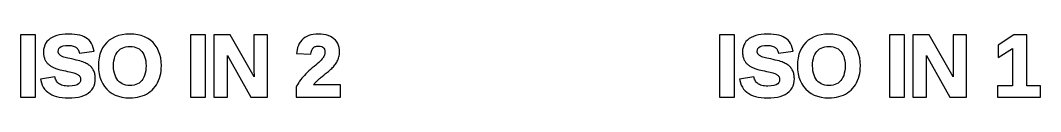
# Model space of a CAD drawing. Header units: metres. Extents: x 53.9 to 138.5, y -10.3 to -7.7.
# Drawn here: x 53.93 to 94.65, y -10.25 to -7.69 of the extents above; entities that cross this region are included whole.
import ezdxf

# ---------------------------------------------------------------- set-up
doc = ezdxf.new("R2010")
doc.units = ezdxf.units.M

msp = doc.modelspace()

# ---------------------------------------------------------------- linework, layer by layer
for p, q in [((54.5313, -7.72849), (53.9312, -7.72849)), ((53.9312, -7.72849), (53.9312, -10.2172)), ((54.5313, -10.2172), (54.5313, -7.72849)), ((55.4866, -7.72545), (55.3813, -7.75105)), ((55.6005, -7.70729), (55.4866, -7.72545)), ((55.7229, -7.69647), (55.6005, -7.70729)), ((55.8539, -7.69287), (55.7229, -7.69647)), ((55.9789, -7.69577), (55.8539, -7.69287)), ((56.095, -7.7045), (55.9789, -7.69577)), ((56.2026, -7.71913), (56.095, -7.7045)), ((56.3016, -7.73976), (56.2026, -7.71913)), ((57.9871, -7.71999), (57.845, -7.7541)), ((58.1389, -7.6996), (57.9871, -7.71999)), ((58.3005, -7.69284), (58.1389, -7.6996)), ((58.4621, -7.69969), (58.3005, -7.69284)), ((58.614, -7.72028), (58.4621, -7.69969)), ((58.7562, -7.75475), (58.614, -7.72028)), ((61.3147, -7.72849), (60.7145, -7.72849)), ((60.7145, -7.72849), (60.7145, -10.2172)), ((61.3147, -10.2172), (61.3147, -7.72849)), ((62.307, -7.72849), (61.6566, -7.72849)), ((61.6566, -7.72849), (61.6566, -10.2172)), ((63.2625, -9.40622), (62.307, -7.72849)), ((63.7978, -7.72849), (63.2536, -7.72849)), ((63.2536, -7.72849), (63.2536, -9.16722)), ((63.7978, -10.2172), (63.7978, -7.72849)), ((65.5282, -7.72647), (65.4426, -7.75293)), ((65.6196, -7.70773), (65.5282, -7.72647)), ((65.7168, -7.69656), (65.6196, -7.70773)), ((65.8196, -7.69286), (65.7168, -7.69656)), ((65.93, -7.69658), (65.8196, -7.69286)), ((66.0334, -7.70781), (65.93, -7.69658)), ((66.1299, -7.72667), (66.0334, -7.70781)), ((66.2196, -7.75331), (66.1299, -7.72667)), ((82.4313, -7.72849), (81.8312, -7.72849)), ((81.8312, -7.72849), (81.8312, -10.2172)), ((82.4313, -10.2172), (82.4313, -7.72849)), ((83.3866, -7.72545), (83.2813, -7.75105)), ((83.5005, -7.70729), (83.3866, -7.72545)), ((83.6229, -7.69647), (83.5005, -7.70729)), ((83.7539, -7.69287), (83.6229, -7.69647)), ((83.8789, -7.69577), (83.7539, -7.69287)), ((83.995, -7.7045), (83.8789, -7.69577)), ((84.1026, -7.71913), (83.995, -7.7045)), ((84.2016, -7.73976), (84.1026, -7.71913)), ((85.8871, -7.71999), (85.745, -7.7541)), ((86.0389, -7.6996), (85.8871, -7.71999)), ((86.2005, -7.69284), (86.0389, -7.6996)), ((86.3621, -7.69969), (86.2005, -7.69284)), ((86.514, -7.72028), (86.3621, -7.69969)), ((86.6562, -7.75475), (86.514, -7.72028)), ((89.2147, -7.72849), (88.6145, -7.72849)), ((88.6145, -7.72849), (88.6145, -10.2172)), ((89.2147, -10.2172), (89.2147, -7.72849)), ((90.207, -7.72849), (89.5566, -7.72849)), ((89.5566, -7.72849), (89.5566, -10.2172)), ((91.1624, -9.40622), (90.207, -7.72849)), ((91.6978, -7.72849), (91.1536, -7.72849)), ((91.1536, -7.72849), (91.1536, -9.16722)), ((91.6978, -10.2172), (91.6978, -7.72849)), ((93.5862, -7.72849), (92.9526, -8.13956)), ((94.102, -7.72849), (93.5862, -7.72849)), ((94.102, -9.76285), (94.102, -7.72849)), ((54.9012, -8.1424), (54.8742, -8.22607)), ((54.9392, -8.06497), (54.9012, -8.1424)), ((54.9881, -7.99423), (54.9392, -8.06497)), ((55.0475, -7.93056), (54.9881, -7.99423)), ((55.1173, -7.87408), (55.0475, -7.93056)), ((55.1965, -7.82523), (55.1173, -7.87408)), ((55.2846, -7.78424), (55.1965, -7.82523)), ((55.3813, -7.75105), (55.2846, -7.78424)), ((56.3922, -7.76657), (56.3016, -7.73976)), ((56.4742, -7.79973), (56.3922, -7.76657)), ((56.5477, -7.83946), (56.4742, -7.79973)), ((56.6134, -7.88666), (56.5477, -7.83946)), ((56.6722, -7.942), (56.6134, -7.88666)), ((56.7238, -8.0052), (56.6722, -7.942)), ((56.7681, -8.07597), (56.7238, -8.0052)), ((56.8051, -8.15405), (56.7681, -8.07597)), ((57.2894, -8.13181), (57.2144, -8.24461)), ((57.3782, -8.02979), (57.2894, -8.13181)), ((57.4792, -7.94003), (57.3782, -8.02979)), ((57.5908, -7.86411), (57.4792, -7.94003)), ((57.7129, -7.80212), (57.5908, -7.86411)), ((57.845, -7.7541), (57.7129, -7.80212)), ((58.8885, -7.8033), (58.7562, -7.75475)), ((59.0107, -7.86592), (58.8885, -7.8033)), ((59.1226, -7.94264), (59.0107, -7.86592)), ((59.2237, -8.03326), (59.1226, -7.94264)), ((59.3126, -8.136), (59.2237, -8.03326)), ((59.3878, -8.24908), (59.3126, -8.136)), ((65.0633, -8.07158), (65.0254, -8.14897)), ((65.1088, -8.00066), (65.0633, -8.07158)), ((65.1617, -7.93646), (65.1088, -8.00066)), ((65.2221, -7.87918), (65.1617, -7.93646)), ((65.2893, -7.82927), (65.2221, -7.87918)), ((65.3629, -7.78717), (65.2893, -7.82927)), ((65.4426, -7.75293), (65.3629, -7.78717)), ((66.3022, -7.78786), (66.2196, -7.75331)), ((66.3776, -7.83046), (66.3022, -7.78786)), ((66.4456, -7.88107), (66.3776, -7.83046)), ((66.5052, -7.93896), (66.4456, -7.88107)), ((66.5558, -8.00339), (66.5052, -7.93896)), ((66.5972, -8.07413), (66.5558, -8.00339)), ((66.6293, -8.15085), (66.5972, -8.07413)), ((82.8012, -8.1424), (82.7742, -8.22607)), ((82.8392, -8.06497), (82.8012, -8.1424)), ((82.888, -7.99423), (82.8392, -8.06497)), ((82.9475, -7.93056), (82.888, -7.99423)), ((83.0173, -7.87408), (82.9475, -7.93056)), ((83.0965, -7.82523), (83.0173, -7.87408)), ((83.1846, -7.78424), (83.0965, -7.82523)), ((83.2813, -7.75105), (83.1846, -7.78424)), ((84.2922, -7.76657), (84.2016, -7.73976)), ((84.3742, -7.79973), (84.2922, -7.76657)), ((84.4477, -7.83946), (84.3742, -7.79973)), ((84.5134, -7.88666), (84.4477, -7.83946)), ((84.5722, -7.942), (84.5134, -7.88666)), ((84.6238, -8.0052), (84.5722, -7.942)), ((84.6681, -8.07597), (84.6238, -8.0052)), ((84.7051, -8.15405), (84.6681, -8.07597)), ((85.1894, -8.13181), (85.1144, -8.24461)), ((85.2782, -8.02979), (85.1894, -8.13181)), ((85.3792, -7.94003), (85.2782, -8.02979)), ((85.4908, -7.86411), (85.3792, -7.94003)), ((85.6129, -7.80212), (85.4908, -7.86411)), ((85.745, -7.7541), (85.6129, -7.80212)), ((86.7885, -7.8033), (86.6562, -7.75475)), ((86.9107, -7.86592), (86.7885, -7.8033)), ((87.0226, -7.94264), (86.9107, -7.86592)), ((87.1237, -8.03326), (87.0226, -7.94264)), ((87.2126, -8.136), (87.1237, -8.03326)), ((87.2878, -8.24908), (87.2126, -8.136)), ((92.9526, -8.13956), (92.9526, -8.63156)), ((54.8582, -8.31561), (54.8529, -8.40993)), ((54.8529, -8.40993), (54.8537, -8.44852)), ((54.8537, -8.44852), (54.8558, -8.48514)), ((54.8558, -8.48514), (54.8594, -8.52068)), ((54.8742, -8.22607), (54.8582, -8.31561)), ((54.8594, -8.52068), (54.8645, -8.55518)), ((55.4396, -8.38414), (55.4475, -8.31978)), ((55.4404, -8.40399), (55.4396, -8.38414)), ((55.4428, -8.4243), (55.4404, -8.40399)), ((55.4468, -8.44299), (55.4428, -8.4243)), ((55.4521, -8.45992), (55.4468, -8.44299)), ((55.4475, -8.31978), (55.4693, -8.26976)), ((55.459, -8.47552), (55.4521, -8.45992)), ((55.4671, -8.48982), (55.459, -8.47552)), ((55.4769, -8.50328), (55.4671, -8.48982)), ((55.4693, -8.26976), (55.5056, -8.22878)), ((55.4885, -8.51637), (55.4769, -8.50328)), ((55.5024, -8.52957), (55.4885, -8.51637)), ((55.5179, -8.54224), (55.5024, -8.52957)), ((55.5056, -8.22878), (55.5597, -8.19489)), ((55.5359, -8.55492), (55.5179, -8.54224)), ((55.5597, -8.19489), (55.6338, -8.16905)), ((55.6338, -8.16905), (55.7288, -8.15282)), ((55.7288, -8.15282), (55.8443, -8.14725)), ((55.8443, -8.14725), (55.9003, -8.14877)), ((55.9003, -8.14877), (55.9516, -8.15323)), ((55.9516, -8.15323), (55.9991, -8.16064)), ((55.9991, -8.16064), (56.0419, -8.17082)), ((56.0419, -8.17082), (56.0802, -8.18362)), ((56.0802, -8.18362), (56.114, -8.19891)), ((56.114, -8.19891), (56.1438, -8.21671)), ((56.1438, -8.21671), (56.1703, -8.237)), ((56.1703, -8.237), (56.1942, -8.26004)), ((56.1942, -8.26004), (56.2156, -8.28586)), ((56.2156, -8.28586), (56.2341, -8.3143)), ((56.2341, -8.3143), (56.2504, -8.3461)), ((56.2504, -8.3461), (56.264, -8.38098)), ((56.264, -8.38098), (56.2875, -8.46286)), ((56.2875, -8.46286), (56.8704, -8.38336)), ((56.8348, -8.23923), (56.8051, -8.15405)), ((56.8704, -8.38336), (56.8348, -8.23923)), ((57.1056, -8.50148), (57.0719, -8.64505)), ((57.1531, -8.36794), (57.1056, -8.50148)), ((57.2144, -8.24461), (57.1531, -8.36794)), ((57.7055, -8.58937), (57.737, -8.51462)), ((57.737, -8.51462), (57.7752, -8.44708)), ((57.7752, -8.44708), (57.8201, -8.38632)), ((57.8201, -8.38632), (57.8709, -8.33331)), ((57.8709, -8.33331), (57.9271, -8.28873)), ((57.9271, -8.28873), (57.9892, -8.25211)), ((57.9892, -8.25211), (58.0572, -8.22359)), ((58.0572, -8.22359), (58.1316, -8.20299)), ((58.1316, -8.20299), (58.2128, -8.19049)), ((58.2128, -8.19049), (58.3004, -8.18628)), ((58.3004, -8.18628), (58.3868, -8.19052)), ((58.3868, -8.19052), (58.4666, -8.20306)), ((58.4666, -8.20306), (58.5401, -8.2238)), ((58.5401, -8.2238), (58.6073, -8.25253)), ((58.6073, -8.25253), (58.6689, -8.28938)), ((58.6689, -8.28938), (58.725, -8.33443)), ((58.725, -8.33443), (58.7757, -8.38786)), ((58.7757, -8.38786), (58.8206, -8.44907)), ((58.8206, -8.44907), (58.8589, -8.517)), ((58.8589, -8.517), (58.8904, -8.59151)), ((59.4493, -8.37228), (59.3878, -8.24908)), ((59.4969, -8.50533), (59.4493, -8.37228)), ((59.5307, -8.64799), (59.4969, -8.50533)), ((64.972, -8.32243), (64.9476, -8.47121)), ((64.9476, -8.47121), (65.5273, -8.50397)), ((64.995, -8.23262), (64.972, -8.32243)), ((65.0254, -8.14897), (64.995, -8.23262)), ((65.5273, -8.50397), (65.5426, -8.4166)), ((65.5426, -8.4166), (65.552, -8.37807)), ((65.552, -8.37807), (65.5634, -8.34319)), ((65.5634, -8.34319), (65.5765, -8.31206)), ((65.5765, -8.31206), (65.5913, -8.28468)), ((65.5913, -8.28468), (65.6078, -8.26068)), ((65.6078, -8.26068), (65.6256, -8.24008)), ((65.6256, -8.24008), (65.6452, -8.22261)), ((65.6452, -8.22261), (65.667, -8.20793)), ((65.667, -8.20793), (65.6918, -8.19559)), ((65.6918, -8.19559), (65.7195, -8.18585)), ((65.7195, -8.18585), (65.7507, -8.17863)), ((65.7507, -8.17863), (65.7852, -8.17419)), ((65.7852, -8.17419), (65.8222, -8.17273)), ((65.8222, -8.17273), (65.8978, -8.1785)), ((65.8978, -8.1785), (65.9577, -8.19478)), ((65.9577, -8.19478), (66.004, -8.22034)), ((66.004, -8.22034), (66.0389, -8.255)), ((66.0389, -8.255), (66.0645, -8.3009)), ((66.0707, -8.52864), (66.058, -8.56137)), ((66.0645, -8.3009), (66.0808, -8.36043)), ((66.0796, -8.49675), (66.0707, -8.52864)), ((66.0849, -8.46552), (66.0796, -8.49675)), ((66.0808, -8.36043), (66.0866, -8.43507)), ((66.0866, -8.43507), (66.0849, -8.46552)), ((66.652, -8.23326), (66.6293, -8.15085)), ((66.6655, -8.32108), (66.652, -8.23326)), ((66.6569, -8.56125), (66.6641, -8.51346)), ((66.6641, -8.51346), (66.6685, -8.46445)), ((66.6699, -8.41376), (66.6655, -8.32108)), ((66.6685, -8.46445), (66.6699, -8.41376)), ((82.7582, -8.31561), (82.7529, -8.40993)), ((82.7529, -8.40993), (82.7537, -8.44852)), ((82.7537, -8.44852), (82.7558, -8.48514)), ((82.7558, -8.48514), (82.7594, -8.52068)), ((82.7742, -8.22607), (82.7582, -8.31561)), ((82.7594, -8.52068), (82.7645, -8.55518)), ((83.3396, -8.38414), (83.3475, -8.31978)), ((83.3404, -8.40399), (83.3396, -8.38414)), ((83.3428, -8.4243), (83.3404, -8.40399)), ((83.3468, -8.44299), (83.3428, -8.4243)), ((83.3521, -8.45992), (83.3468, -8.44299)), ((83.3475, -8.31978), (83.3693, -8.26976)), ((83.3589, -8.47552), (83.3521, -8.45992)), ((83.3671, -8.48982), (83.3589, -8.47552)), ((83.3768, -8.50328), (83.3671, -8.48982)), ((83.3693, -8.26976), (83.4056, -8.22878)), ((83.3885, -8.51637), (83.3768, -8.50328)), ((83.4024, -8.52957), (83.3885, -8.51637)), ((83.4179, -8.54224), (83.4024, -8.52957)), ((83.4056, -8.22878), (83.4597, -8.19489)), ((83.4359, -8.55492), (83.4179, -8.54224)), ((83.4597, -8.19489), (83.5338, -8.16905)), ((83.5338, -8.16905), (83.6288, -8.15282)), ((83.6288, -8.15282), (83.7443, -8.14725)), ((83.7443, -8.14725), (83.8002, -8.14877)), ((83.8002, -8.14877), (83.8516, -8.15323)), ((83.8516, -8.15323), (83.8991, -8.16064)), ((83.8991, -8.16064), (83.9419, -8.17082)), ((83.9419, -8.17082), (83.9801, -8.18362)), ((83.9801, -8.18362), (84.014, -8.19891)), ((84.014, -8.19891), (84.0438, -8.21671)), ((84.0438, -8.21671), (84.0703, -8.237)), ((84.0703, -8.237), (84.0942, -8.26004)), ((84.0942, -8.26004), (84.1156, -8.28586)), ((84.1156, -8.28586), (84.1341, -8.3143)), ((84.1341, -8.3143), (84.1504, -8.3461)), ((84.1504, -8.3461), (84.164, -8.38098)), ((84.164, -8.38098), (84.1875, -8.46286)), ((84.1875, -8.46286), (84.7704, -8.38336)), ((84.7348, -8.23923), (84.7051, -8.15405)), ((84.7704, -8.38336), (84.7348, -8.23923)), ((85.0056, -8.50148), (84.9719, -8.64505)), ((85.0531, -8.36794), (85.0056, -8.50148)), ((85.1144, -8.24461), (85.0531, -8.36794)), ((85.6055, -8.58937), (85.637, -8.51462)), ((85.637, -8.51462), (85.6752, -8.44708)), ((85.6752, -8.44708), (85.72, -8.38632)), ((85.72, -8.38632), (85.7709, -8.33331)), ((85.7709, -8.33331), (85.8271, -8.28873)), ((85.8271, -8.28873), (85.8892, -8.25211)), ((85.8892, -8.25211), (85.9572, -8.22359)), ((85.9572, -8.22359), (86.0316, -8.20299)), ((86.0316, -8.20299), (86.1128, -8.19049)), ((86.1128, -8.19049), (86.2004, -8.18628)), ((86.2004, -8.18628), (86.2868, -8.19052)), ((86.2868, -8.19052), (86.3666, -8.20306)), ((86.3666, -8.20306), (86.4401, -8.2238)), ((86.4401, -8.2238), (86.5073, -8.25253)), ((86.5073, -8.25253), (86.5689, -8.28938)), ((86.5689, -8.28938), (86.625, -8.33443)), ((86.625, -8.33443), (86.6757, -8.38786)), ((86.6757, -8.38786), (86.7206, -8.44907)), ((86.7206, -8.44907), (86.7589, -8.517)), ((86.7589, -8.517), (86.7903, -8.59151)), ((87.3493, -8.37228), (87.2878, -8.24908)), ((87.3969, -8.50533), (87.3493, -8.37228)), ((87.4307, -8.64799), (87.3969, -8.50533)), ((92.9526, -8.63156), (93.5256, -8.27383)), ((93.5256, -8.27383), (93.5256, -9.76285)), ((54.8645, -8.55518), (54.871, -8.58862)), ((54.871, -8.58862), (54.8791, -8.62099)), ((54.8791, -8.62099), (54.8886, -8.65215)), ((54.8886, -8.65215), (54.8994, -8.68202)), ((54.8994, -8.68202), (54.9114, -8.71078)), ((54.9114, -8.71078), (54.9246, -8.73856)), ((54.9246, -8.73856), (54.939, -8.76527)), ((54.939, -8.76527), (54.9546, -8.79097)), ((54.9546, -8.79097), (54.9715, -8.81558)), ((54.9715, -8.81558), (54.9896, -8.83907)), ((54.9896, -8.83907), (55.0087, -8.86143)), ((55.0087, -8.86143), (55.029, -8.88278)), ((55.029, -8.88278), (55.0503, -8.90315)), ((55.0503, -8.90315), (55.0727, -8.92255)), ((55.0727, -8.92255), (55.0962, -8.94096)), ((55.0962, -8.94096), (55.1208, -8.9584)), ((55.5554, -8.56683), (55.5359, -8.55492)), ((55.5774, -8.5786), (55.5554, -8.56683)), ((55.6008, -8.58955), (55.5774, -8.5786)), ((55.6294, -8.60085), (55.6008, -8.58955)), ((55.6662, -8.61324), (55.6294, -8.60085)), ((55.7118, -8.62686), (55.6662, -8.61324)), ((55.766, -8.64153), (55.7118, -8.62686)), ((55.8283, -8.65712), (55.766, -8.64153)), ((55.8981, -8.67349), (55.8283, -8.65712)), ((55.9767, -8.69093), (55.8981, -8.67349)), ((56.0713, -8.71158), (55.9767, -8.69093)), ((56.1584, -8.7319), (56.0713, -8.71158)), ((56.2376, -8.75183), (56.1584, -8.7319)), ((56.3091, -8.77141), (56.2376, -8.75183)), ((56.3729, -8.79062), (56.3091, -8.77141)), ((56.429, -8.80959), (56.3729, -8.79062)), ((56.4775, -8.82829), (56.429, -8.80959)), ((56.5206, -8.84726), (56.4775, -8.82829)), ((56.5611, -8.86716), (56.5206, -8.84726)), ((56.5993, -8.88803), (56.5611, -8.86716)), ((56.635, -8.90996), (56.5993, -8.88803)), ((56.6684, -8.93298), (56.635, -8.90996)), ((56.6993, -8.95711), (56.6684, -8.93298)), ((56.7276, -8.9823), (56.6993, -8.95711)), ((57.0518, -8.79849), (57.0451, -8.96182)), ((57.0719, -8.64505), (57.0518, -8.79849)), ((57.6487, -8.96182), (57.6523, -8.85757)), ((57.6523, -8.85757), (57.663, -8.76071)), ((57.663, -8.76071), (57.6808, -8.67134)), ((57.6808, -8.67134), (57.7055, -8.58937)), ((58.8904, -8.59151), (58.9151, -8.67345)), ((58.9151, -8.67345), (58.9329, -8.76234)), ((58.9329, -8.76234), (58.9436, -8.85832)), ((58.9436, -8.85832), (58.9472, -8.9619)), ((59.5509, -8.80017), (59.5307, -8.64799)), ((59.5576, -8.9615), (59.5509, -8.80017)), ((62.1951, -8.59645), (62.1923, -8.5565)), ((62.1923, -8.5565), (63.132, -10.2172)), ((62.1983, -8.65457), (62.1951, -8.59645)), ((62.2002, -8.70854), (62.1983, -8.65457)), ((62.2008, -8.75807), (62.2002, -8.70854)), ((62.2008, -10.2172), (62.2008, -8.75807)), ((65.7205, -8.93474), (65.6522, -8.99109)), ((65.7821, -8.88171), (65.7205, -8.93474)), ((65.8378, -8.83147), (65.7821, -8.88171)), ((65.8865, -8.78502), (65.8378, -8.83147)), ((65.9295, -8.74106), (65.8865, -8.78502)), ((65.966, -8.70059), (65.9295, -8.74106)), ((65.996, -8.66374), (65.966, -8.70059)), ((66.0207, -8.62897), (65.996, -8.66374)), ((66.0414, -8.59462), (66.0207, -8.62897)), ((66.058, -8.56137), (66.0414, -8.59462)), ((66.4514, -8.96667), (66.4799, -8.93114)), ((66.4799, -8.93114), (66.5068, -8.89468)), ((66.5068, -8.89468), (66.5322, -8.85728)), ((66.5322, -8.85728), (66.556, -8.81895)), ((66.556, -8.81895), (66.5781, -8.77972)), ((66.5781, -8.77972), (66.5989, -8.73929)), ((66.5989, -8.73929), (66.6177, -8.69704)), ((66.6177, -8.69704), (66.6337, -8.65309)), ((66.6337, -8.65309), (66.6468, -8.6078)), ((66.6468, -8.6078), (66.6569, -8.56125)), ((82.7645, -8.55518), (82.771, -8.58862)), ((82.771, -8.58862), (82.7791, -8.62099)), ((82.7791, -8.62099), (82.7886, -8.65215)), ((82.7886, -8.65215), (82.7994, -8.68202)), ((82.7994, -8.68202), (82.8114, -8.71078)), ((82.8114, -8.71078), (82.8246, -8.73856)), ((82.8246, -8.73856), (82.839, -8.76527)), ((82.839, -8.76527), (82.8546, -8.79097)), ((82.8546, -8.79097), (82.8715, -8.81558)), ((82.8715, -8.81558), (82.8896, -8.83907)), ((82.8896, -8.83907), (82.9087, -8.86143)), ((82.9087, -8.86143), (82.929, -8.88278)), ((82.929, -8.88278), (82.9503, -8.90315)), ((82.9503, -8.90315), (82.9727, -8.92255)), ((82.9727, -8.92255), (82.9962, -8.94096)), ((82.9962, -8.94096), (83.0208, -8.9584)), ((83.4554, -8.56683), (83.4359, -8.55492)), ((83.4774, -8.5786), (83.4554, -8.56683)), ((83.5008, -8.58955), (83.4774, -8.5786)), ((83.5294, -8.60085), (83.5008, -8.58955)), ((83.5662, -8.61324), (83.5294, -8.60085)), ((83.6118, -8.62686), (83.5662, -8.61324)), ((83.666, -8.64153), (83.6118, -8.62686)), ((83.7283, -8.65712), (83.666, -8.64153)), ((83.7981, -8.67349), (83.7283, -8.65712)), ((83.8767, -8.69093), (83.7981, -8.67349)), ((83.9713, -8.71158), (83.8767, -8.69093)), ((84.0584, -8.7319), (83.9713, -8.71158)), ((84.1376, -8.75183), (84.0584, -8.7319)), ((84.2091, -8.77141), (84.1376, -8.75183)), ((84.2729, -8.79062), (84.2091, -8.77141)), ((84.329, -8.80959), (84.2729, -8.79062)), ((84.3775, -8.82829), (84.329, -8.80959)), ((84.4206, -8.84726), (84.3775, -8.82829)), ((84.4611, -8.86716), (84.4206, -8.84726)), ((84.4993, -8.88803), (84.4611, -8.86716)), ((84.535, -8.90996), (84.4993, -8.88803)), ((84.5684, -8.93298), (84.535, -8.90996)), ((84.5993, -8.95711), (84.5684, -8.93298)), ((84.6276, -8.9823), (84.5993, -8.95711)), ((84.9518, -8.79849), (84.9451, -8.96182)), ((84.9719, -8.64505), (84.9518, -8.79849)), ((85.5487, -8.96182), (85.5523, -8.85757)), ((85.5523, -8.85757), (85.563, -8.76071)), ((85.563, -8.76071), (85.5808, -8.67134)), ((85.5808, -8.67134), (85.6055, -8.58937)), ((86.7903, -8.59151), (86.8151, -8.67345)), ((86.8151, -8.67345), (86.8329, -8.76234)), ((86.8329, -8.76234), (86.8436, -8.85832)), ((86.8436, -8.85832), (86.8472, -8.9619)), ((87.4509, -8.80017), (87.4307, -8.64799)), ((87.4576, -8.9615), (87.4509, -8.80017)), ((90.0951, -8.59645), (90.0923, -8.5565)), ((90.0923, -8.5565), (91.032, -10.2172)), ((90.0983, -8.65457), (90.0951, -8.59645)), ((90.1002, -8.70854), (90.0983, -8.65457)), ((90.1008, -8.75807), (90.1002, -8.70854)), ((90.1008, -10.2172), (90.1008, -8.75807)), ((55.1208, -8.9584), (55.1463, -8.97478)), ((55.1463, -8.97478), (55.1724, -8.99016)), ((55.1724, -8.99016), (55.1992, -9.00482)), ((55.1992, -9.00482), (55.2269, -9.01889)), ((55.2269, -9.01889), (55.2553, -9.03232)), ((55.2553, -9.03232), (55.2845, -9.04517)), ((55.2845, -9.04517), (55.3145, -9.05739)), ((55.3145, -9.05739), (55.3455, -9.06906)), ((55.3455, -9.06906), (55.3802, -9.08095)), ((55.3802, -9.08095), (55.4214, -9.0937)), ((55.4214, -9.0937), (55.4689, -9.10736)), ((55.4689, -9.10736), (55.5229, -9.12196)), ((55.5229, -9.12196), (55.5834, -9.13751)), ((55.5834, -9.13751), (55.6504, -9.15404)), ((55.6504, -9.15404), (55.7245, -9.17166)), ((55.7245, -9.17166), (55.8093, -9.18925)), ((55.8093, -9.18925), (55.8848, -9.20586)), ((55.8848, -9.20586), (55.9525, -9.2218)), ((55.9525, -9.2218), (56.0118, -9.23689)), ((56.0118, -9.23689), (56.0616, -9.25085)), ((56.0616, -9.25085), (56.1035, -9.26407)), ((56.1035, -9.26407), (56.1363, -9.27609)), ((56.1363, -9.27609), (56.1643, -9.28815)), ((56.1643, -9.28815), (56.19, -9.30089)), ((56.19, -9.30089), (56.2136, -9.31424)), ((56.2136, -9.31424), (56.2353, -9.32829)), ((56.2353, -9.32829), (56.2546, -9.34277)), ((56.2546, -9.34277), (56.2721, -9.35797)), ((56.2721, -9.35797), (56.2872, -9.37328)), ((56.7537, -9.00871), (56.7276, -8.9823)), ((56.778, -9.03653), (56.7537, -9.00871)), ((56.8005, -9.0658), (56.778, -9.03653)), ((56.8211, -9.09648), (56.8005, -9.0658)), ((56.8399, -9.12856), (56.8211, -9.09648)), ((56.8568, -9.16197), (56.8399, -9.12856)), ((56.8719, -9.19678), (56.8568, -9.16197)), ((56.8851, -9.23306), (56.8719, -9.19678)), ((56.8962, -9.27077), (56.8851, -9.23306)), ((56.9053, -9.30981), (56.8962, -9.27077)), ((56.9123, -9.35014), (56.9053, -9.30981)), ((56.9173, -9.39177), (56.9123, -9.35014)), ((57.0451, -8.96182), (57.0518, -9.12576)), ((57.0518, -9.12576), (57.0719, -9.28014)), ((57.0719, -9.28014), (57.1057, -9.42491)), ((57.6524, -9.06726), (57.6487, -8.96182)), ((57.6634, -9.16513), (57.6524, -9.06726)), ((57.6816, -9.25606), (57.6634, -9.16513)), ((57.7069, -9.33987), (57.6816, -9.25606)), ((57.7392, -9.41653), (57.7069, -9.33987)), ((58.8905, -9.34798), (58.8591, -9.4248)), ((58.9151, -9.26346), (58.8905, -9.34798)), ((58.9329, -9.17082), (58.9151, -9.26346)), ((58.9436, -9.07036), (58.9329, -9.17082)), ((58.9472, -8.9619), (58.9436, -9.07036)), ((59.5078, -9.37141), (59.5296, -9.27431)), ((59.5296, -9.27431), (59.5452, -9.17365)), ((59.5452, -9.17365), (59.5545, -9.06947)), ((59.5545, -9.06947), (59.5576, -8.9615)), ((63.2536, -9.16722), (63.2543, -9.22894)), ((63.2543, -9.22894), (63.2562, -9.29274)), ((63.2562, -9.29274), (63.2593, -9.35838)), ((63.2593, -9.35838), (63.2625, -9.40622)), ((65.2654, -9.34628), (65.2133, -9.40349)), ((65.3209, -9.28857), (65.2654, -9.34628)), ((65.3801, -9.23026), (65.3209, -9.28857)), ((65.4428, -9.17131), (65.3801, -9.23026)), ((65.5091, -9.11179), (65.4428, -9.17131)), ((65.579, -9.05161), (65.5091, -9.11179)), ((65.6522, -8.99109), (65.579, -9.05161)), ((65.9748, -9.38904), (66.0438, -9.334)), ((66.0438, -9.334), (66.1141, -9.27808)), ((66.1141, -9.27808), (66.1858, -9.22122)), ((66.1858, -9.22122), (66.2221, -9.19182)), ((66.2221, -9.19182), (66.2576, -9.16161)), ((66.2576, -9.16161), (66.2923, -9.13078)), ((66.2923, -9.13078), (66.3259, -9.09932)), ((66.3259, -9.09932), (66.3587, -9.06726)), ((66.3587, -9.06726), (66.3905, -9.03459)), ((66.3905, -9.03459), (66.4214, -9.00117)), ((66.4214, -9.00117), (66.4514, -8.96667)), ((83.0208, -8.9584), (83.0463, -8.97478)), ((83.0463, -8.97478), (83.0724, -8.99016)), ((83.0724, -8.99016), (83.0992, -9.00482)), ((83.0992, -9.00482), (83.1268, -9.01889)), ((83.1268, -9.01889), (83.1553, -9.03232)), ((83.1553, -9.03232), (83.1845, -9.04517)), ((83.1845, -9.04517), (83.2145, -9.05739)), ((83.2145, -9.05739), (83.2455, -9.06906)), ((83.2455, -9.06906), (83.2802, -9.08095)), ((83.2802, -9.08095), (83.3214, -9.0937)), ((83.3214, -9.0937), (83.3689, -9.10736)), ((83.3689, -9.10736), (83.4229, -9.12196)), ((83.4229, -9.12196), (83.4834, -9.13751)), ((83.4834, -9.13751), (83.5504, -9.15404)), ((83.5504, -9.15404), (83.6245, -9.17166)), ((83.6245, -9.17166), (83.7093, -9.18925)), ((83.7093, -9.18925), (83.7848, -9.20586)), ((83.7848, -9.20586), (83.8525, -9.2218)), ((83.8525, -9.2218), (83.9118, -9.23689)), ((83.9118, -9.23689), (83.9616, -9.25085)), ((83.9616, -9.25085), (84.0035, -9.26407)), ((84.0035, -9.26407), (84.0363, -9.27609)), ((84.0363, -9.27609), (84.0643, -9.28815)), ((84.0643, -9.28815), (84.09, -9.30089)), ((84.09, -9.30089), (84.1136, -9.31424)), ((84.1136, -9.31424), (84.1353, -9.32829)), ((84.1353, -9.32829), (84.1546, -9.34277)), ((84.1546, -9.34277), (84.1721, -9.35797)), ((84.1721, -9.35797), (84.1872, -9.37328)), ((84.6537, -9.00871), (84.6276, -8.9823)), ((84.678, -9.03653), (84.6537, -9.00871)), ((84.7005, -9.0658), (84.678, -9.03653)), ((84.7211, -9.09648), (84.7005, -9.0658)), ((84.7399, -9.12856), (84.7211, -9.09648)), ((84.7568, -9.16197), (84.7399, -9.12856)), ((84.7719, -9.19678), (84.7568, -9.16197)), ((84.7851, -9.23306), (84.7719, -9.19678)), ((84.7962, -9.27077), (84.7851, -9.23306)), ((84.8053, -9.30981), (84.7962, -9.27077)), ((84.8123, -9.35014), (84.8053, -9.30981)), ((84.8173, -9.39177), (84.8123, -9.35014)), ((84.9451, -8.96182), (84.9518, -9.12576)), ((84.9518, -9.12576), (84.9719, -9.28014)), ((84.9719, -9.28014), (85.0057, -9.42491)), ((85.5524, -9.0672), (85.5487, -8.96182)), ((85.5634, -9.16513), (85.5524, -9.0672)), ((85.5816, -9.25606), (85.5634, -9.16513)), ((85.6069, -9.33987), (85.5816, -9.25606)), ((85.6392, -9.41653), (85.6069, -9.33987)), ((86.7905, -9.34798), (86.7591, -9.4248)), ((86.8151, -9.26346), (86.7905, -9.34798)), ((86.8329, -9.17082), (86.8151, -9.26346)), ((86.8436, -9.07036), (86.8329, -9.17082)), ((86.8472, -8.9619), (86.8436, -9.07036)), ((87.4078, -9.37141), (87.4296, -9.27431)), ((87.4296, -9.27431), (87.4451, -9.17365)), ((87.4451, -9.17365), (87.4545, -9.06947)), ((87.4545, -9.06947), (87.4576, -8.9615)), ((91.1536, -9.16722), (91.1543, -9.22894)), ((91.1543, -9.22894), (91.1562, -9.29274)), ((91.1562, -9.29274), (91.1593, -9.35838)), ((91.1593, -9.35838), (91.1624, -9.40622)), ((55.3093, -9.40889), (54.7281, -9.50471)), ((54.7281, -9.50471), (54.7687, -9.65178)), ((54.7687, -9.65178), (54.8033, -9.74089)), ((54.8033, -9.74089), (54.8463, -9.82324)), ((55.3373, -9.50052), (55.3093, -9.40889)), ((55.3552, -9.54387), (55.3373, -9.50052)), ((55.3762, -9.58275), (55.3552, -9.54387)), ((55.4002, -9.61725), (55.3762, -9.58275)), ((55.4274, -9.6479), (55.4002, -9.61725)), ((55.4578, -9.67468), (55.4274, -9.6479)), ((55.4917, -9.69797), (55.4578, -9.67468)), ((55.5299, -9.71815), (55.4917, -9.69797)), ((55.5729, -9.7356), (55.5299, -9.71815)), ((55.6207, -9.75005), (55.5729, -9.7356)), ((55.6732, -9.76144), (55.6207, -9.75005)), ((55.7312, -9.76974), (55.6732, -9.76144)), ((55.7934, -9.77472), (55.7312, -9.76974)), ((55.9944, -9.77013), (55.8604, -9.7764)), ((56.1053, -9.75174), (55.9944, -9.77013)), ((56.1924, -9.72229), (56.1053, -9.75174)), ((56.2563, -9.6834), (56.1924, -9.72229)), ((56.2996, -9.636), (56.2563, -9.6834)), ((56.2872, -9.37328), (56.3, -9.38899)), ((56.3253, -9.57863), (56.2996, -9.636)), ((56.3, -9.38899), (56.3103, -9.40509)), ((56.3103, -9.40509), (56.3189, -9.42258)), ((56.3189, -9.42258), (56.3257, -9.44144)), ((56.3345, -9.50566), (56.3253, -9.57863)), ((56.3257, -9.44144), (56.3306, -9.4617)), ((56.3306, -9.4617), (56.3336, -9.4839)), ((56.3336, -9.4839), (56.3345, -9.50566)), ((56.8296, -9.85114), (56.87, -9.7679)), ((56.87, -9.7679), (56.8986, -9.67792)), ((56.8986, -9.67792), (56.9157, -9.58151)), ((56.9157, -9.58151), (56.9212, -9.47969)), ((56.9202, -9.43469), (56.9173, -9.39177)), ((56.9212, -9.47969), (56.9202, -9.43469)), ((57.1057, -9.42491), (57.1533, -9.55995)), ((57.1533, -9.55995), (57.2146, -9.68504)), ((57.2146, -9.68504), (57.2898, -9.79996)), ((57.7784, -9.48633), (57.7392, -9.41653)), ((57.8245, -9.54948), (57.7784, -9.48633)), ((57.8765, -9.60489), (57.8245, -9.54948)), ((57.9332, -9.6515), (57.8765, -9.60489)), ((57.995, -9.68954), (57.9332, -9.6515)), ((58.0619, -9.71916), (57.995, -9.68954)), ((58.1344, -9.74048), (58.0619, -9.71916)), ((58.2128, -9.75337), (58.1344, -9.74048)), ((58.2971, -9.75772), (58.2128, -9.75337)), ((58.3848, -9.75348), (58.2971, -9.75772)), ((58.4658, -9.74083), (58.3848, -9.75348)), ((58.54, -9.72003), (58.4658, -9.74083)), ((58.6079, -9.69116), (58.54, -9.72003)), ((58.6697, -9.65421), (58.6079, -9.69116)), ((58.7258, -9.60905), (58.6697, -9.65421)), ((58.7764, -9.55542), (58.7258, -9.60905)), ((58.8211, -9.49373), (58.7764, -9.55542)), ((58.8591, -9.4248), (58.8211, -9.49373)), ((59.3054, -9.79886), (59.3577, -9.72269)), ((59.3577, -9.72269), (59.4044, -9.64105)), ((59.4044, -9.64105), (59.4452, -9.55484)), ((59.4452, -9.55484), (59.4796, -9.46497)), ((59.4796, -9.46497), (59.5078, -9.37141)), ((64.9693, -9.75539), (64.9356, -9.82515)), ((65.0019, -9.69537), (64.9693, -9.75539)), ((65.0377, -9.63589), (65.0019, -9.69537)), ((65.0768, -9.57698), (65.0377, -9.63589)), ((65.1191, -9.51859), (65.0768, -9.57698)), ((65.1647, -9.46074), (65.1191, -9.51859)), ((65.2133, -9.40349), (65.1647, -9.46074)), ((65.6311, -9.72556), (65.6401, -9.71112)), ((66.7072, -9.72556), (65.6311, -9.72556)), ((65.6401, -9.71112), (65.6592, -9.68385)), ((65.6592, -9.68385), (65.6804, -9.65683)), ((65.6804, -9.65683), (65.7034, -9.63043)), ((65.7034, -9.63043), (65.7287, -9.60408)), ((65.7287, -9.60408), (65.7565, -9.57707)), ((65.7565, -9.57707), (65.7846, -9.55057)), ((65.7846, -9.55057), (65.8146, -9.52313)), ((65.8146, -9.52313), (65.8443, -9.49678)), ((65.8443, -9.49678), (65.8755, -9.46994)), ((65.8755, -9.46994), (65.9081, -9.44272)), ((65.9081, -9.44272), (65.9408, -9.41623)), ((65.9408, -9.41623), (65.9748, -9.38904)), ((66.7072, -10.2172), (66.7072, -9.72556)), ((83.2093, -9.40889), (82.6281, -9.50471)), ((82.6281, -9.50471), (82.6687, -9.65178)), ((82.6687, -9.65178), (82.7033, -9.74089)), ((82.7033, -9.74089), (82.7463, -9.82324)), ((83.2373, -9.50052), (83.2093, -9.40889)), ((83.2552, -9.54387), (83.2373, -9.50052)), ((83.2762, -9.58275), (83.2552, -9.54387)), ((83.3002, -9.61725), (83.2762, -9.58275)), ((83.3274, -9.6479), (83.3002, -9.61725)), ((83.3578, -9.67468), (83.3274, -9.6479)), ((83.3917, -9.69797), (83.3578, -9.67468)), ((83.4299, -9.71815), (83.3917, -9.69797)), ((83.4729, -9.7356), (83.4299, -9.71815)), ((83.5207, -9.75005), (83.4729, -9.7356)), ((83.5732, -9.76144), (83.5207, -9.75005)), ((83.6312, -9.76974), (83.5732, -9.76144)), ((83.6933, -9.77472), (83.6312, -9.76974)), ((83.8944, -9.77013), (83.7604, -9.7764)), ((84.0053, -9.75174), (83.8944, -9.77013)), ((84.0924, -9.72229), (84.0053, -9.75174)), ((84.1563, -9.6834), (84.0924, -9.72229)), ((84.1996, -9.636), (84.1563, -9.6834)), ((84.1872, -9.37328), (84.1999, -9.38895)), ((84.2253, -9.57863), (84.1996, -9.636)), ((84.1999, -9.38895), (84.2103, -9.40509)), ((84.2103, -9.40509), (84.2189, -9.42258)), ((84.2189, -9.42258), (84.2256, -9.44144)), ((84.2345, -9.50566), (84.2253, -9.57863)), ((84.2256, -9.44144), (84.2305, -9.4617)), ((84.2305, -9.4617), (84.2336, -9.4839)), ((84.2336, -9.4839), (84.2345, -9.50566)), ((84.7296, -9.85114), (84.77, -9.7679)), ((84.77, -9.7679), (84.7986, -9.67792)), ((84.7986, -9.67792), (84.8157, -9.58151)), ((84.8157, -9.58151), (84.8212, -9.47969)), ((84.8202, -9.43469), (84.8173, -9.39177)), ((84.8212, -9.47969), (84.8202, -9.43469)), ((85.0057, -9.42491), (85.0533, -9.55995)), ((85.0533, -9.55995), (85.1146, -9.68504)), ((85.1146, -9.68504), (85.1898, -9.79996)), ((85.6784, -9.48633), (85.6392, -9.41653)), ((85.7245, -9.54948), (85.6784, -9.48633)), ((85.7765, -9.60489), (85.7245, -9.54948)), ((85.8332, -9.6515), (85.7765, -9.60489)), ((85.895, -9.68954), (85.8332, -9.6515)), ((85.9619, -9.71916), (85.895, -9.68954)), ((86.0344, -9.74048), (85.9619, -9.71916)), ((86.1127, -9.75337), (86.0344, -9.74048)), ((86.1971, -9.75772), (86.1127, -9.75337)), ((86.2847, -9.75348), (86.1971, -9.75772)), ((86.3658, -9.74083), (86.2847, -9.75348)), ((86.44, -9.72003), (86.3658, -9.74083)), ((86.5079, -9.69116), (86.44, -9.72003)), ((86.5697, -9.65421), (86.5079, -9.69116)), ((86.6258, -9.60905), (86.5697, -9.65421)), ((86.6764, -9.55542), (86.6258, -9.60905)), ((86.7211, -9.49373), (86.6764, -9.55542)), ((86.7591, -9.4248), (86.7211, -9.49373)), ((87.2054, -9.79886), (87.2577, -9.72269)), ((87.2577, -9.72269), (87.3044, -9.64105)), ((87.3044, -9.64105), (87.3452, -9.55484)), ((87.3452, -9.55484), (87.3796, -9.46497)), ((87.3796, -9.46497), (87.4078, -9.37141)), ((93.5256, -9.76285), (92.9339, -9.76285)), ((92.9339, -9.76285), (92.9339, -10.2172)), ((94.6496, -9.76285), (94.102, -9.76285)), ((94.6496, -10.2172), (94.6496, -9.76285)), ((54.8463, -9.82324), (54.8976, -9.89864)), ((54.8976, -9.89864), (54.9571, -9.9668)), ((54.9571, -9.9668), (55.0247, -10.0276)), ((55.0247, -10.0276), (55.1002, -10.0808)), ((55.1002, -10.0808), (55.1836, -10.1266)), ((55.1836, -10.1266), (55.2749, -10.165)), ((55.2749, -10.165), (55.3739, -10.1962)), ((55.8604, -9.7764), (55.7934, -9.77472)), ((56.3573, -10.1885), (56.4612, -10.1528)), ((56.4612, -10.1528), (56.5555, -10.1087)), ((56.5555, -10.1087), (56.6401, -10.0562)), ((56.6401, -10.0562), (56.7144, -9.99556)), ((56.7144, -9.99556), (56.7776, -9.92712)), ((56.7776, -9.92712), (56.8296, -9.85114)), ((57.2898, -9.79996), (57.3786, -9.90445)), ((57.3786, -9.90445), (57.4796, -9.99667)), ((57.4796, -9.99667), (57.5911, -10.0748)), ((57.5911, -10.0748), (57.7128, -10.1386)), ((57.7128, -10.1386), (57.8445, -10.188)), ((58.6989, -10.2004), (58.7903, -10.1717)), ((58.7903, -10.1717), (58.878, -10.1365)), ((58.878, -10.1365), (58.9619, -10.095)), ((58.9619, -10.095), (59.0414, -10.0472)), ((59.0414, -10.0472), (59.1155, -9.99374)), ((59.1155, -9.99374), (59.1843, -9.93446)), ((59.1843, -9.93446), (59.2476, -9.86946)), ((59.2476, -9.86946), (59.3054, -9.79886)), ((64.9356, -9.82515), (64.9356, -10.2172)), ((82.7463, -9.82324), (82.7976, -9.89864)), ((82.7976, -9.89864), (82.8571, -9.9668)), ((82.8571, -9.9668), (82.9247, -10.0276)), ((82.9247, -10.0276), (83.0002, -10.0808)), ((83.0002, -10.0808), (83.0836, -10.1266)), ((83.0836, -10.1266), (83.1749, -10.165)), ((83.1749, -10.165), (83.2739, -10.1962)), ((83.7604, -9.7764), (83.6933, -9.77472)), ((84.2573, -10.1885), (84.3612, -10.1528)), ((84.3612, -10.1528), (84.4555, -10.1087)), ((84.4555, -10.1087), (84.5401, -10.0562)), ((84.5401, -10.0562), (84.6143, -9.99556)), ((84.6143, -9.99556), (84.6776, -9.92712)), ((84.6776, -9.92712), (84.7296, -9.85114)), ((85.1898, -9.79996), (85.2786, -9.90445)), ((85.2786, -9.90445), (85.3796, -9.99667)), ((85.3796, -9.99667), (85.4911, -10.0748)), ((85.4911, -10.0748), (85.6128, -10.1386)), ((85.6128, -10.1386), (85.7445, -10.188)), ((86.5989, -10.2004), (86.6903, -10.1717)), ((86.6903, -10.1717), (86.778, -10.1365)), ((86.778, -10.1365), (86.8619, -10.095)), ((86.8619, -10.095), (86.9413, -10.0472)), ((86.9413, -10.0472), (87.0155, -9.99374)), ((87.0155, -9.99374), (87.0843, -9.93446)), ((87.0843, -9.93446), (87.1476, -9.86946)), ((87.1476, -9.86946), (87.2054, -9.79886)), ((53.9312, -10.2172), (54.5313, -10.2172)), ((55.3739, -10.1962), (55.4807, -10.2204)), ((55.4807, -10.2204), (55.5951, -10.2375)), ((55.5951, -10.2375), (55.7173, -10.2477)), ((55.7173, -10.2477), (55.8473, -10.2511)), ((55.8473, -10.2511), (55.989, -10.2472)), ((55.989, -10.2472), (56.1212, -10.2356)), ((56.1212, -10.2356), (56.244, -10.216)), ((56.244, -10.216), (56.3573, -10.1885)), ((57.8445, -10.188), (57.9858, -10.2232)), ((57.9858, -10.2232), (58.1367, -10.2442)), ((58.1367, -10.2442), (58.2968, -10.2511)), ((58.2968, -10.2511), (58.4029, -10.2479)), ((58.4029, -10.2479), (58.5052, -10.2385)), ((58.5052, -10.2385), (58.6038, -10.2226)), ((58.6038, -10.2226), (58.6989, -10.2004)), ((60.7145, -10.2172), (61.3147, -10.2172)), ((61.6566, -10.2172), (62.2008, -10.2172)), ((63.132, -10.2172), (63.7978, -10.2172)), ((64.9356, -10.2172), (66.7072, -10.2172)), ((81.8312, -10.2172), (82.4313, -10.2172)), ((83.2739, -10.1962), (83.3807, -10.2204)), ((83.3807, -10.2204), (83.4951, -10.2375)), ((83.4951, -10.2375), (83.6173, -10.2477)), ((83.6173, -10.2477), (83.7473, -10.2511)), ((83.7473, -10.2511), (83.889, -10.2472)), ((83.889, -10.2472), (84.0212, -10.2356)), ((84.0212, -10.2356), (84.144, -10.216)), ((84.144, -10.216), (84.2573, -10.1885)), ((85.7445, -10.188), (85.8858, -10.2232)), ((85.8858, -10.2232), (86.0367, -10.2442)), ((86.0367, -10.2442), (86.1967, -10.2511)), ((86.1967, -10.2511), (86.3029, -10.2479)), ((86.3029, -10.2479), (86.4052, -10.2385)), ((86.4052, -10.2385), (86.5038, -10.2226)), ((86.5038, -10.2226), (86.5989, -10.2004)), ((88.6145, -10.2172), (89.2147, -10.2172)), ((89.5566, -10.2172), (90.1008, -10.2172)), ((91.032, -10.2172), (91.6978, -10.2172)), ((92.9339, -10.2172), (94.6496, -10.2172))]:
    msp.add_line(p, q)

doc.saveas('drawing.dxf')
